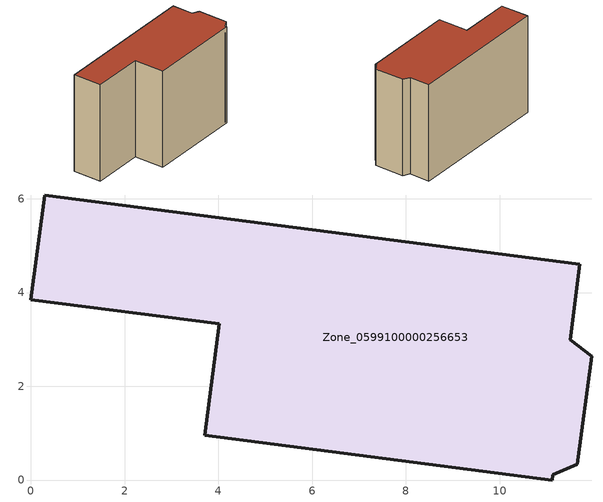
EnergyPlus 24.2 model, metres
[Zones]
Zone_0599100000256653
 floor ground (C_G): 11.51,2.99 11.96,2.64 11.66,0.34 11.13,0.11 11.12,0 3.71,0.95 4.02,3.33 0,3.85 0.29,6.08 11.71,4.6 z2.53
 wall outside (C_F): 11.71,4.6 0.29,6.08 0,3.85 4.02,3.33 3.71,0.95 11.12,0 11.13,0.11 11.66,0.34 11.96,2.64 11.51,2.99 11.71,4.6 z2.53:10.32
 roof outside (C_R): 11.51,2.99 11.71,4.6 0.29,6.08 0,3.85 4.02,3.33 3.71,0.95 11.12,0 11.13,0.11 11.66,0.34 11.96,2.64 z10.32
[BUILDING]
Pand.0599100000256653: North Axis=0; Terrain=City; Loads Convergence Tolerance Value=0.04; Temperature Convergence Tolerance Value=0.4; Solar Distribution=FullExterior; Maximum Number of Warmup Days=25; Minimum Number of Warmup Days=1
[Site:Location]
Rotterdam.The.Hague.AP_ZH_NLD Design_Conditions: Latitude=51.96; Longitude=4.45; Time Zone=1; Elevation=-4.5
[SITE:GROUNDTEMPERATURE:BUILDINGSURFACE]
18, 18, 18, 18, 18, 18, 18, 18, 18, 18, 18, 18
[MATERIAL] Thermal Absorptance=0.9; Solar Absorptance=0.7; Visible Absorptance=0.7
Name | Roughness | Thickness | Conductivity | Density | Specific Heat
G.TI.1946 | MediumSmooth | 0.15 | 1 | 540 | 1210
F.TI.1946 | Rough | 0.3 | 0.857143 | 1920 | 840
R.TI.1946 | MediumRough | 0.2 | 0.1 | 1500 | 1000
[CONSTRUCTION]
C_G: G.TI.1946
C_F: F.TI.1946
C_R: R.TI.1946
[ZONE]
Zone_0599100000256653: Type=1; Multiplier=1; Ceiling Height=Autocalculate; Volume=Autocalculate; Floor Area=autocalculate; Part of Total Floor Area=Yes
[ZONEINFILTRATION:DESIGNFLOWRATE]
Infil_Zone_0599100000256653: Zone or ZoneList or Space or SpaceList=Zone_0599100000256653; Schedule=AlwaysOn; Design Flow Rate Calculation Method=Flow/Area; Flow Rate per Floor Area=0.003; Constant Term Coefficient=1; Temperature Term Coefficient=0; Velocity Term Coefficient=0; Velocity Squared Term Coefficient=0
[HVACTEMPLATE:ZONE:IDEALLOADSAIRSYSTEM]
Zone_0599100000256653: Maximum Heating Supply Air Temperature=50; Minimum Cooling Supply Air Temperature=13; Maximum Heating Supply Air Humidity Ratio=0.0156; Minimum Cooling Supply Air Humidity Ratio=0.0077; Heating Limit=NoLimit; Cooling Limit=NoLimit; Dehumidification Control Type=ConstantSensibleHeatRatio; Cooling Sensible Heat Ratio=0.7; Dehumidification Setpoint=60; Humidification Control Type=None; Humidification Setpoint=30; Outdoor Air Method=None; Outdoor Air Flow Rate per Person=0.00944; Outdoor Air Flow Rate per Zone Floor Area=0; Outdoor Air Flow Rate per Zone=0; Demand Controlled Ventilation Type=None; Outdoor Air Economizer Type=NoEconomizer; Heat Recovery Type=None; Sensible Heat Recovery Effectiveness=0.7; Latent Heat Recovery Effectiveness=0.65
[ZONECONTROL:THERMOSTAT]
ThermostatControl_Zone_0599100000256653: Zone or ZoneList=Zone_0599100000256653; Control Type Schedule=DualSetpointControlType; Control 1=Thermostat_Zone_0599100000256653; Temperature Difference Between Cutout And Setpoint=0
[THERMOSTATSETPOINT:DUALSETPOINT]
Thermostat_Zone_0599100000256653: Heating Setpoint Temperature Schedule=HeatingSetpoint_Zone_0599100000256653; Cooling Setpoint Temperature Schedule=CoolingSetpoint_Zone_0599100000256653
[SCHEDULE:COMPACT]
HeatingSetpoint_Zone_0599100000256653: Through: 12/31, For: AllDays, Until: 24:00, 21
CoolingSetpoint_Zone_0599100000256653: Through: 12/31, For: AllDays, Until: 24:00, 24
DualSetpointControlType: Through: 12/31, For: AllDays, Until: 24:00, 4
AlwaysOn: Through: 12/31, For: AllDays, Until: 24:00, 1
